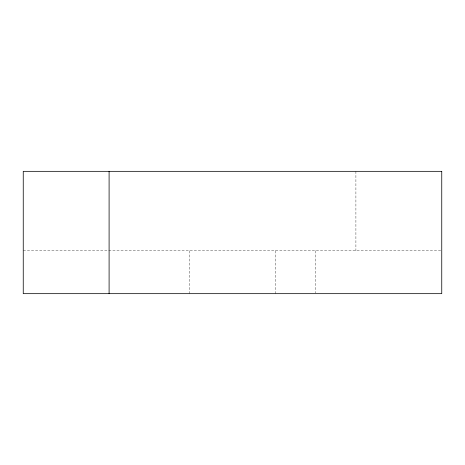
<?xml version="1.0" encoding="UTF-8"?>
<svg xmlns="http://www.w3.org/2000/svg" width="465" height="465" viewBox="0 0 465 465"><rect width="100%" height="100%" fill="white"/><g stroke="black" fill="none" stroke-linecap="round" stroke-linejoin="round"><path stroke-width="0.35" stroke-dasharray="2.33 1.74" d="M23.25 250.74L441.058 250.74M355.905 171.335L355.905 250.74M315.456 250.74L315.456 292.95M275.402 250.74L275.402 293.665M189.598 250.74L189.598 293.665"/><path stroke-width="0.7" d="M109.095 171.335L109.095 293.665M441.75 171.335L23.25 171.335L23.25 293.665L441.75 293.665L441.75 171.335"/></g></svg>
